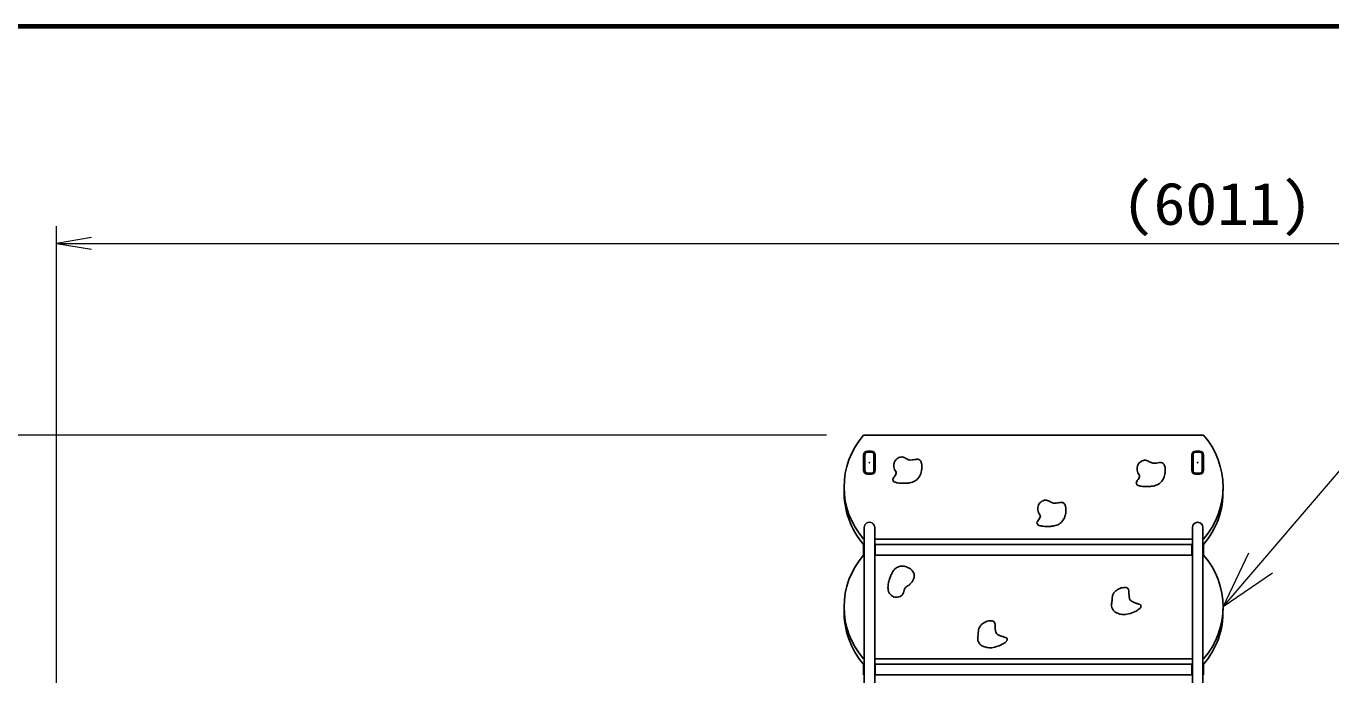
# Model space of a CAD drawing. Units: millimetres at full size, sheet at 1:60; details may follow other scales. Extents: x 900 to 24300, y 900 to 16920.
# Drawn here: x 2991 to 6370, y 15240 to 16920 of the extents above; entities that cross this region are included whole.
import ezdxf
from ezdxf.enums import TextEntityAlignment as Align

# ---------------------------------------------------------------- set-up
doc = ezdxf.new("R2010")
doc.units = ezdxf.units.MM
doc.header["$LTSCALE"] = 60
for name, color, linetype, lineweight in [('D-STR-1', 1, 'Continuous', 25), ('D-STR-DIM', 7, 'Continuous', 0), ('D-STR-HTXT', 7, 'Continuous', 13), ('D-TTL', 7, 'Continuous', 70)]:
    doc.layers.add(name, color=color, linetype=linetype, lineweight=lineweight)
doc.styles.add('ＭＳ ゴシック', font='')
doc.styles.get('ＭＳ ゴシック').set_extended_font_data('MS Gothic')

# ---------------------------------------------------------------- blocks, each defined once
blk = doc.blocks.new('open_arrow')
at = {"color": 0, "linetype": 'Continuous', "lineweight": -2}
blk.add_lwpolyline([(7.5, 1.25), (0, 0), (7.5, -1.25)], dxfattribs=at)

msp = doc.modelspace()

# ---------------------------------------------------------------- linework, layer by layer
at = {"layer": 'D-STR-1'}
for p, q in [((6039.6, 15860.78), (5159.6, 15860.78)), ((5180, 15819.5), (5169.2, 15819.5)), ((5180, 15816.3), (5169.2, 15816.3)), ((6030, 15819.5), (6019.2, 15819.5)), ((6030, 15816.3), (6019.2, 15816.3)), ((5159.6, 15809.9), (5159.6, 15769.1)), ((5162.8, 15809.9), (5162.8, 15769.1)), ((5175.04, 15789.95), (5174.16, 15789.06)), ((5174.16, 15789.95), (5175.04, 15789.06)), ((5186.4, 15769.1), (5186.4, 15809.9)), ((5189.6, 15769.1), (5189.6, 15809.9)), ((6009.6, 15809.9), (6009.6, 15769.1)), ((6012.8, 15809.9), (6012.8, 15769.1)), ((6025.04, 15789.95), (6024.16, 15789.06)), ((6024.16, 15789.95), (6025.04, 15789.06)), ((6036.4, 15769.1), (6036.4, 15809.9)), ((6039.6, 15769.1), (6039.6, 15809.9)), ((5169.2, 15762.7), (5180, 15762.7)), ((5169.2, 15759.5), (5180, 15759.5)), ((6019.2, 15762.7), (6030, 15762.7)), ((6019.2, 15759.5), (6030, 15759.5)), ((5161, 15621.53), (5161, 14637.86)), ((5188.2, 15621.53), (5188.2, 14637.86)), ((6011, 15621.53), (6011, 14637.86)), ((6038.2, 15621.53), (6038.2, 14637.86)), ((5161, 15591.73), (5159.6, 15591.73)), ((5159.6, 15550.34), (5159.6, 15577.97)), ((5161, 15577.97), (5159.6, 15577.97)), ((6011, 15591.73), (5188.2, 15591.73)), ((6011, 15577.97), (5188.2, 15577.97)), ((5189.6, 15550.34), (5189.6, 15577.97)), ((6009.6, 15550.34), (6009.6, 15577.97)), ((6039.6, 15591.73), (6038.2, 15591.73)), ((6039.6, 15577.97), (6038.2, 15577.97)), ((6039.6, 15550.34), (6039.6, 15577.97)), ((5161, 15550.34), (5159.6, 15550.34)), ((6011, 15550.34), (5188.2, 15550.34)), ((6039.6, 15550.34), (6038.2, 15550.34)), ((5161, 15281.29), (5159.6, 15281.29)), ((6011, 15281.29), (5188.2, 15281.29)), ((6039.6, 15281.29), (6038.2, 15281.29)), ((5159.6, 15239.9), (5159.6, 15267.53)), ((5161, 15267.53), (5159.6, 15267.53)), ((5161, 15239.9), (5159.6, 15239.9)), ((6011, 15267.53), (5188.2, 15267.53)), ((6011, 15239.9), (5188.2, 15239.9)), ((5189.6, 15239.9), (5189.6, 15267.53)), ((6009.6, 15239.9), (6009.6, 15267.53)), ((6039.6, 15267.53), (6038.2, 15267.53)), ((6039.6, 15239.9), (6038.2, 15239.9)), ((6039.6, 15239.9), (6039.6, 15267.53))]:
    msp.add_line(p, q, dxfattribs=at)
for centre in [(5174.6, 15789.5), (6024.6, 15789.5)]:
    msp.add_circle(centre, 0.625, dxfattribs=at)
for centre, radius, start, end in [((5313, 15726.25), 204.03, 138.75154, 221.24846), ((5886.2, 15726.25), 204.03, 318.75154, 41.24846), ((5169.2, 15809.9), 9.6, 90, 180), ((5169.2, 15809.9), 6.4, 90, 180), ((5180, 15809.9), 9.6, 0, 90), ((5180, 15809.9), 6.4, 0, 90), ((6019.2, 15809.9), 9.6, 90, 180), ((6019.2, 15809.9), 6.4, 90, 180), ((6030, 15809.9), 9.6, 0, 90), ((6030, 15809.9), 6.4, 0, 90), ((5169.2, 15769.1), 9.6, 180, 270), ((5169.2, 15769.1), 6.4, 180, 270), ((5180, 15769.1), 9.6, 270, 0), ((5180, 15769.1), 6.4, 270, 0), ((6019.2, 15769.1), 9.6, 180, 270), ((6019.2, 15769.1), 6.4, 180, 270), ((6030, 15769.1), 9.6, 270, 0), ((6030, 15769.1), 6.4, 270, 0), ((5313, 15712.5), 204.03, 178.06834, 221.24846), ((5886.2, 15712.5), 204.03, 318.75154, 1.93166), ((5174.6, 15621.53), 13.6, 359.99968, 180), ((6024.6, 15621.53), 13.6, 0, 180), ((5313, 15415.81), 204.03, 138.75154, 221.24846), ((5886.2, 15415.81), 204.03, 318.75154, 41.24846), ((5313, 15402.06), 204.03, 178.06834, 221.24846), ((5886.2, 15402.06), 204.03, 318.75154, 1.93166)]:
    msp.add_arc(centre, radius, start, end, dxfattribs=at)
for points, knots in [([(5243.19, 15766.55), (5242.34, 15767.53), (5240.22, 15770.84), (5239.68, 15772.02), (5239.12, 15773.25), (5237.97, 15777.14), (5237.77, 15778.47), (5237.56, 15779.82), (5237.48, 15783.93), (5237.67, 15785.28), (5237.85, 15786.64), (5239.02, 15790.6), (5239.6, 15791.83), (5240.15, 15793), (5242.41, 15796.2), (5243.28, 15797.15), (5244.16, 15798.11), (5247.19, 15800.6), (5248.3, 15801.28), (5249.36, 15801.94), (5252.82, 15803.47), (5254.03, 15803.77), (5255.17, 15804.06), (5258.7, 15804.31), (5259.87, 15804.2), (5260.84, 15804.11), (5263.64, 15803.17), (5264.55, 15802.8), (5265.49, 15802.42), (5268.17, 15800.94), (5269.07, 15800.47), (5269.99, 15799.99), (5272.71, 15798.47), (5273.66, 15798.07), (5274.6, 15797.68), (5277.51, 15796.64), (5278.53, 15796.49), (5279.8, 15796.31), (5283.66, 15796.34), (5284.94, 15796.44), (5286.27, 15796.54), (5290.2, 15797.31), (5291.52, 15797.52), (5292.75, 15797.71), (5296.45, 15798.37), (5297.7, 15798.4), (5298.75, 15798.42), (5301.98, 15798.22), (5302.92, 15797.75), (5304.04, 15797.18), (5306.81, 15794.53), (5307.46, 15793.46), (5308.25, 15792.14), (5309.62, 15787.67), (5309.91, 15786.15), (5310.24, 15784.4), (5310.56, 15779.04), (5310.53, 15777.25), (5310.49, 15775.42), (5309.87, 15769.96), (5309.56, 15768.16), (5309.32, 15766.8), (5308.23, 15762.78), (5307.77, 15761.47), (5307.35, 15760.25), (5305.8, 15756.72), (5305.2, 15755.59), (5304.63, 15754.52), (5302.66, 15751.48), (5301.93, 15750.53), (5301.24, 15749.62), (5298.93, 15747.05), (5298.08, 15746.29), (5297.08, 15745.39), (5293.88, 15742.95), (5292.73, 15742.26), (5291.54, 15741.55), (5287.74, 15739.79), (5286.44, 15739.32), (5284.98, 15738.8), (5280.49, 15737.64), (5278.97, 15737.35), (5277.21, 15737.02), (5271.88, 15736.36), (5270.09, 15736.25), (5267.61, 15736.09), (5260.12, 15735.89), (5257.63, 15736.01), (5255.23, 15736.12), (5248.05, 15736.82), (5245.71, 15737.37), (5243.95, 15737.78), (5238.67, 15739.58), (5237.34, 15740.81), (5236.41, 15741.66), (5235.38, 15745.57), (5235.47, 15746.82), (5235.55, 15747.92), (5237.54, 15750.69), (5238.12, 15751.62), (5238.8, 15752.71), (5241.13, 15755.78), (5241.78, 15756.89), (5242.36, 15757.87), (5243.82, 15760.98), (5244.22, 15762.05), (5244.53, 15762.92), (5243.79, 15765.85), (5243.19, 15766.55)], [0, 0, 0, 0, 1, 1, 1, 2, 2, 2, 3, 3, 3, 4, 4, 4, 5, 5, 5, 6, 6, 6, 7, 7, 7, 8, 8, 8, 9, 9, 9, 10, 10, 10, 11, 11, 11, 12, 12, 12, 13, 13, 13, 14, 14, 14, 15, 15, 15, 16, 16, 16, 17, 17, 17, 18, 18, 18, 19, 19, 19, 20, 20, 20, 21, 21, 21, 22, 22, 22, 23, 23, 23, 24, 24, 24, 25, 25, 25, 26, 26, 26, 27, 27, 27, 28, 28, 28, 29, 29, 29, 30, 30, 30, 31, 31, 31, 32, 32, 32, 33, 33, 33, 34, 34, 34, 35, 35, 35, 36, 36, 36, 36]), ([(5873.32, 15758.04), (5872.47, 15759.02), (5870.36, 15762.33), (5869.82, 15763.51), (5869.26, 15764.74), (5868.11, 15768.63), (5867.9, 15769.96), (5867.7, 15771.31), (5867.62, 15775.42), (5867.8, 15776.77), (5867.99, 15778.12), (5869.15, 15782.08), (5869.74, 15783.32), (5870.29, 15784.49), (5872.54, 15787.69), (5873.42, 15788.64), (5874.3, 15789.6), (5877.33, 15792.09), (5878.44, 15792.77), (5879.5, 15793.42), (5882.96, 15794.96), (5884.17, 15795.26), (5885.31, 15795.55), (5888.84, 15795.8), (5890.01, 15795.69), (5890.98, 15795.6), (5893.78, 15794.66), (5894.69, 15794.29), (5895.63, 15793.91), (5898.31, 15792.43), (5899.21, 15791.96), (5900.13, 15791.48), (5902.84, 15789.96), (5903.8, 15789.56), (5904.74, 15789.17), (5907.65, 15788.13), (5908.66, 15787.98), (5909.93, 15787.8), (5913.8, 15787.82), (5915.08, 15787.93), (5916.4, 15788.03), (5920.34, 15788.8), (5921.65, 15789.01), (5922.89, 15789.2), (5926.59, 15789.86), (5927.83, 15789.89), (5928.89, 15789.91), (5932.12, 15789.71), (5933.06, 15789.24), (5934.17, 15788.67), (5936.95, 15786.01), (5937.6, 15784.94), (5938.39, 15783.63), (5939.76, 15779.16), (5940.05, 15777.64), (5940.38, 15775.89), (5940.7, 15770.53), (5940.66, 15768.74), (5940.63, 15766.91), (5940.01, 15761.45), (5939.7, 15759.65), (5939.46, 15758.29), (5938.36, 15754.27), (5937.91, 15752.96), (5937.49, 15751.74), (5935.94, 15748.21), (5935.33, 15747.08), (5934.77, 15746.01), (5932.8, 15742.97), (5932.07, 15742.01), (5931.37, 15741.1), (5929.07, 15738.54), (5928.22, 15737.78), (5927.22, 15736.88), (5924.02, 15734.44), (5922.87, 15733.75), (5921.67, 15733.04), (5917.88, 15731.28), (5916.57, 15730.81), (5915.12, 15730.29), (5910.62, 15729.13), (5909.11, 15728.84), (5907.35, 15728.51), (5902.02, 15727.85), (5900.23, 15727.73), (5897.74, 15727.58), (5890.26, 15727.38), (5887.76, 15727.5), (5885.37, 15727.61), (5878.18, 15728.3), (5875.85, 15728.86), (5874.09, 15729.27), (5868.8, 15731.07), (5867.47, 15732.3), (5866.55, 15733.15), (5865.52, 15737.06), (5865.61, 15738.31), (5865.69, 15739.41), (5867.68, 15742.18), (5868.26, 15743.11), (5868.94, 15744.19), (5871.27, 15747.27), (5871.92, 15748.37), (5872.5, 15749.36), (5873.96, 15752.47), (5874.35, 15753.54), (5874.67, 15754.41), (5873.93, 15757.34), (5873.32, 15758.04)], [0, 0, 0, 0, 1, 1, 1, 2, 2, 2, 3, 3, 3, 4, 4, 4, 5, 5, 5, 6, 6, 6, 7, 7, 7, 8, 8, 8, 9, 9, 9, 10, 10, 10, 11, 11, 11, 12, 12, 12, 13, 13, 13, 14, 14, 14, 15, 15, 15, 16, 16, 16, 17, 17, 17, 18, 18, 18, 19, 19, 19, 20, 20, 20, 21, 21, 21, 22, 22, 22, 23, 23, 23, 24, 24, 24, 25, 25, 25, 26, 26, 26, 27, 27, 27, 28, 28, 28, 29, 29, 29, 30, 30, 30, 31, 31, 31, 32, 32, 32, 33, 33, 33, 34, 34, 34, 35, 35, 35, 36, 36, 36, 36]), ([(5616.19, 15654.75), (5615.34, 15655.74), (5613.22, 15659.05), (5612.69, 15660.23), (5612.13, 15661.45), (5610.98, 15665.35), (5610.77, 15666.68), (5610.57, 15668.03), (5610.49, 15672.14), (5610.67, 15673.49), (5610.86, 15674.84), (5612.02, 15678.8), (5612.6, 15680.03), (5613.16, 15681.2), (5615.41, 15684.41), (5616.29, 15685.36), (5617.17, 15686.31), (5620.2, 15688.8), (5621.31, 15689.49), (5622.37, 15690.14), (5625.83, 15691.67), (5627.04, 15691.98), (5628.17, 15692.27), (5631.71, 15692.51), (5632.88, 15692.41), (5633.85, 15692.32), (5636.65, 15691.37), (5637.56, 15691.01), (5638.5, 15690.62), (5641.18, 15689.14), (5642.08, 15688.67), (5643, 15688.2), (5645.71, 15686.68), (5646.67, 15686.28), (5647.61, 15685.88), (5650.52, 15684.84), (5651.53, 15684.7), (5652.8, 15684.51), (5656.67, 15684.54), (5657.94, 15684.64), (5659.27, 15684.75), (5663.2, 15685.52), (5664.52, 15685.72), (5665.76, 15685.91), (5669.45, 15686.58), (5670.7, 15686.6), (5671.76, 15686.63), (5674.99, 15686.43), (5675.93, 15685.95), (5677.04, 15685.39), (5679.82, 15682.73), (5680.46, 15681.66), (5681.26, 15680.34), (5682.63, 15675.87), (5682.91, 15674.36), (5683.25, 15672.61), (5683.57, 15667.24), (5683.53, 15665.46), (5683.5, 15663.63), (5682.88, 15658.17), (5682.57, 15656.37), (5682.33, 15655), (5681.23, 15650.98), (5680.78, 15649.67), (5680.36, 15648.46), (5678.81, 15644.92), (5678.2, 15643.79), (5677.64, 15642.73), (5675.67, 15639.69), (5674.94, 15638.73), (5674.24, 15637.82), (5671.94, 15635.26), (5671.08, 15634.49), (5670.09, 15633.6), (5666.88, 15631.15), (5665.74, 15630.47), (5664.54, 15629.75), (5660.75, 15627.99), (5659.44, 15627.53), (5657.99, 15627.01), (5653.49, 15625.84), (5651.97, 15625.56), (5650.22, 15625.23), (5644.89, 15624.56), (5643.1, 15624.45), (5640.61, 15624.29), (5633.12, 15624.1), (5630.63, 15624.21), (5628.24, 15624.32), (5621.05, 15625.02), (5618.72, 15625.57), (5616.96, 15625.99), (5611.67, 15627.79), (5610.34, 15629.02), (5609.42, 15629.87), (5608.39, 15633.77), (5608.48, 15635.03), (5608.56, 15636.12), (5610.55, 15638.9), (5611.13, 15639.82), (5611.81, 15640.91), (5614.14, 15643.98), (5614.79, 15645.09), (5615.36, 15646.08), (5616.83, 15649.19), (5617.22, 15650.26), (5617.54, 15651.12), (5616.8, 15654.05), (5616.19, 15654.75)], [0, 0, 0, 0, 1, 1, 1, 2, 2, 2, 3, 3, 3, 4, 4, 4, 5, 5, 5, 6, 6, 6, 7, 7, 7, 8, 8, 8, 9, 9, 9, 10, 10, 10, 11, 11, 11, 12, 12, 12, 13, 13, 13, 14, 14, 14, 15, 15, 15, 16, 16, 16, 17, 17, 17, 18, 18, 18, 19, 19, 19, 20, 20, 20, 21, 21, 21, 22, 22, 22, 23, 23, 23, 24, 24, 24, 25, 25, 25, 26, 26, 26, 27, 27, 27, 28, 28, 28, 29, 29, 29, 30, 30, 30, 31, 31, 31, 32, 32, 32, 33, 33, 33, 34, 34, 34, 35, 35, 35, 36, 36, 36, 36]), ([(5271.41, 15469.21), (5273.19, 15470.05), (5278.13, 15473.37), (5279.58, 15474.71), (5281.12, 15476.12), (5285.1, 15481.02), (5286.17, 15482.82), (5287.21, 15484.57), (5289.64, 15490.25), (5290.05, 15492.24), (5290.44, 15494.09), (5290.61, 15499.85), (5290.1, 15501.66), (5289.55, 15503.66), (5286.34, 15509.13), (5284.94, 15510.67), (5283.41, 15512.35), (5277.8, 15516.35), (5275.78, 15517.4), (5273.7, 15518.48), (5266.99, 15520.77), (5264.68, 15521.18), (5262.52, 15521.56), (5255.88, 15521.64), (5253.7, 15521.33), (5252.1, 15521.09), (5247.53, 15519.29), (5246.12, 15518.48), (5244.7, 15517.66), (5240.91, 15514.48), (5239.78, 15513.29), (5238.56, 15512.01), (5235.43, 15507.72), (5234.5, 15506.22), (5233.49, 15504.59), (5230.81, 15499.5), (5230.09, 15497.73), (5228.85, 15494.67), (5225.49, 15485.36), (5224.73, 15482.15), (5223.99, 15479.06), (5222.58, 15469.57), (5222.64, 15466.39), (5222.69, 15463.61), (5224.02, 15455.25), (5225.26, 15452.77), (5226.4, 15450.51), (5231.99, 15445.14), (5234.03, 15443.65), (5235.13, 15442.84), (5239.2, 15441.79), (5240.55, 15441.55), (5241.96, 15441.3), (5246.27, 15441.08), (5247.7, 15441.21), (5249.07, 15441.34), (5253.15, 15442.25), (5254.41, 15442.82), (5255.58, 15443.35), (5258.77, 15445.62), (5259.61, 15446.6), (5260.46, 15447.59), (5262.14, 15451.18), (5262.63, 15452.39), (5263.15, 15453.69), (5264.15, 15457.75), (5264.61, 15459.07), (5265.04, 15460.31), (5266.5, 15463.96), (5267.04, 15465.16), (5267.53, 15466.24), (5270.33, 15468.7), (5271.41, 15469.21)], [0, 0, 0, 0, 1, 1, 1, 2, 2, 2, 3, 3, 3, 4, 4, 4, 5, 5, 5, 6, 6, 6, 7, 7, 7, 8, 8, 8, 9, 9, 9, 10, 10, 10, 11, 11, 11, 12, 12, 12, 13, 13, 13, 14, 14, 14, 15, 15, 15, 16, 16, 16, 17, 17, 17, 18, 18, 18, 19, 19, 19, 20, 20, 20, 21, 21, 21, 22, 22, 22, 23, 23, 23, 24, 24, 24, 24]), ([(5803.27, 15439.1), (5803.3, 15440.49), (5804.02, 15444.61), (5804.46, 15445.93), (5804.91, 15447.26), (5806.85, 15451.05), (5807.66, 15452.21), (5808.5, 15453.43), (5811.53, 15456.73), (5812.66, 15457.7), (5813.87, 15458.73), (5817.87, 15461.38), (5819.27, 15462.14), (5820.58, 15462.84), (5824.72, 15464.52), (5826.14, 15464.95), (5827.51, 15465.37), (5831.74, 15466.27), (5833.17, 15466.4), (5834.41, 15466.51), (5838.2, 15466.41), (5839.41, 15466.11), (5840.4, 15465.87), (5843.27, 15464.52), (5843.92, 15463.74), (5844.74, 15462.74), (5846.08, 15459), (5846.34, 15457.73), (5846.66, 15456.13), (5846.66, 15451.22), (5846.75, 15449.6), (5846.84, 15447.88), (5846.92, 15442.7), (5847.26, 15441.02), (5847.58, 15439.48), (5849.07, 15434.93), (5850, 15433.67), (5850.95, 15432.38), (5854.92, 15429.52), (5856.32, 15428.75), (5857.87, 15427.89), (5862.94, 15426.21), (5864.62, 15425.64), (5866.19, 15425.11), (5871, 15423.86), (5872.54, 15423.27), (5873.63, 15422.84), (5877.2, 15421.6), (5877.72, 15420.55), (5878.28, 15419.43), (5877.73, 15415.34), (5877, 15414.32), (5875.62, 15412.41), (5869.89, 15408.1), (5867.88, 15406.88), (5865.2, 15405.27), (5856.66, 15401.3), (5853.7, 15400.29), (5850.61, 15399.23), (5841.04, 15396.97), (5837.8, 15396.6), (5835.28, 15396.31), (5827.63, 15396.58), (5825.12, 15397), (5822.91, 15397.37), (5816.44, 15399.48), (5814.45, 15400.52), (5812.68, 15401.43), (5807.86, 15405.1), (5806.57, 15406.62), (5805.38, 15408.03), (5802.92, 15413.05), (5802.31, 15414.79), (5801.92, 15415.88), (5801.71, 15419.39), (5801.68, 15420.55), (5801.66, 15421.77), (5801.95, 15425.44), (5802.06, 15426.66), (5802.17, 15427.91), (5802.62, 15431.67), (5802.8, 15432.92), (5802.98, 15434.14), (5803.24, 15437.86), (5803.27, 15439.1)], [0, 0, 0, 0, 1, 1, 1, 2, 2, 2, 3, 3, 3, 4, 4, 4, 5, 5, 5, 6, 6, 6, 7, 7, 7, 8, 8, 8, 9, 9, 9, 10, 10, 10, 11, 11, 11, 12, 12, 12, 13, 13, 13, 14, 14, 14, 15, 15, 15, 16, 16, 16, 17, 17, 17, 18, 18, 18, 19, 19, 19, 20, 20, 20, 21, 21, 21, 22, 22, 22, 23, 23, 23, 24, 24, 24, 25, 25, 25, 26, 26, 26, 27, 27, 27, 28, 28, 28, 28]), ([(5456.7, 15352.92), (5456.73, 15354.3), (5457.46, 15358.43), (5457.9, 15359.74), (5458.34, 15361.08), (5460.29, 15364.86), (5461.09, 15366.02), (5461.94, 15367.24), (5464.96, 15370.54), (5466.09, 15371.51), (5467.3, 15372.54), (5471.3, 15375.19), (5472.71, 15375.95), (5474.01, 15376.65), (5478.16, 15378.33), (5479.58, 15378.76), (5480.95, 15379.18), (5485.17, 15380.08), (5486.6, 15380.21), (5487.85, 15380.32), (5491.63, 15380.22), (5492.84, 15379.92), (5493.83, 15379.68), (5496.7, 15378.34), (5497.35, 15377.55), (5498.18, 15376.55), (5499.52, 15372.81), (5499.77, 15371.54), (5500.09, 15369.94), (5500.09, 15365.03), (5500.18, 15363.41), (5500.28, 15361.69), (5500.35, 15356.51), (5500.7, 15354.83), (5501.01, 15353.29), (5502.5, 15348.74), (5503.43, 15347.48), (5504.38, 15346.19), (5508.35, 15343.33), (5509.76, 15342.56), (5511.31, 15341.71), (5516.38, 15340.02), (5518.05, 15339.45), (5519.62, 15338.92), (5524.43, 15337.68), (5525.97, 15337.08), (5527.06, 15336.65), (5530.63, 15335.41), (5531.15, 15334.36), (5531.71, 15333.24), (5531.17, 15329.15), (5530.43, 15328.14), (5529.06, 15326.23), (5523.33, 15321.91), (5521.31, 15320.7), (5518.63, 15319.08), (5510.09, 15315.11), (5507.13, 15314.1), (5504.04, 15313.04), (5494.48, 15310.78), (5491.23, 15310.41), (5488.71, 15310.12), (5481.06, 15310.39), (5478.56, 15310.81), (5476.34, 15311.18), (5469.88, 15313.29), (5467.88, 15314.33), (5466.11, 15315.25), (5461.3, 15318.92), (5460.01, 15320.43), (5458.81, 15321.84), (5456.35, 15326.86), (5455.74, 15328.6), (5455.36, 15329.69), (5455.14, 15333.2), (5455.12, 15334.36), (5455.09, 15335.58), (5455.39, 15339.25), (5455.5, 15340.47), (5455.61, 15341.73), (5456.05, 15345.48), (5456.24, 15346.73), (5456.42, 15347.96), (5456.67, 15351.67), (5456.7, 15352.92)], [0, 0, 0, 0, 1, 1, 1, 2, 2, 2, 3, 3, 3, 4, 4, 4, 5, 5, 5, 6, 6, 6, 7, 7, 7, 8, 8, 8, 9, 9, 9, 10, 10, 10, 11, 11, 11, 12, 12, 12, 13, 13, 13, 14, 14, 14, 15, 15, 15, 16, 16, 16, 17, 17, 17, 18, 18, 18, 19, 19, 19, 20, 20, 20, 21, 21, 21, 22, 22, 22, 23, 23, 23, 24, 24, 24, 25, 25, 25, 26, 26, 26, 27, 27, 27, 28, 28, 28, 28])]:
    msp.add_open_spline(points, degree=3, knots=knots, dxfattribs=at)
at = {"layer": 'D-STR-DIM', "lineweight": 13}
for p, q in [((3069.6, 14524.5), (3069.6, 16402.31)), ((3069.6, 16357.31), (9080.6, 16357.31)), ((5063.6, 15860.78), (1422.57, 15860.78))]:
    msp.add_line(p, q, dxfattribs=at)
at = {"layer": 'D-STR-HTXT'}
for p, q in [((6090.23, 15415.81), (6157.31, 15555.87)), ((6090.23, 15415.81), (6187.83, 15529.72)), ((6218.35, 15503.56), (6090.23, 15415.81))]:
    msp.add_line(p, q, dxfattribs=at)
msp.add_lwpolyline([(6187.83, 15529.72), (6461.3, 15848.85), (7978.78, 15848.85)], dxfattribs=at)
at = {"layer": 'D-TTL'}
msp.add_lwpolyline([(900, 900), (900, 16920), (24300, 16920), (24300, 900)], close=True, dxfattribs=at)

# ---------------------------------------------------------------- block references
at = {"layer": 'D-STR-DIM', "lineweight": 13, "xscale": 12, "yscale": 12}
msp.add_blockref('open_arrow', (3069.6, 16357.31), dxfattribs=at)

# ---------------------------------------------------------------- texts
at = {"layer": 'D-STR-DIM', "style": 'ＭＳ ゴシック', "width": 1.1}
msp.add_text('(6011)', height=110, dxfattribs=at).set_placement((6075.1, 16372.31), align=Align.BOTTOM_CENTER)

doc.saveas('drawing.dxf')
